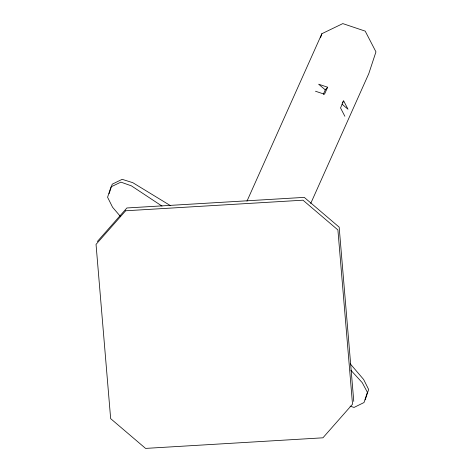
<?xml version="1.0" encoding="UTF-8"?>
<svg xmlns="http://www.w3.org/2000/svg" width="472" height="472" viewBox="0 0 472 472"><rect width="100%" height="100%" fill="white"/><g stroke="black" fill="none" stroke-linecap="round" stroke-linejoin="round"><path stroke-width="0.71" d="M109.061 193.762L112.218 184.192L122.154 179.325L132.821 182.693L170.339 205.568M320.529 37.801L321.874 33.707L342.802 23.6L365.204 31.122L375.96 51.873L368.768 73.691L310.718 203.473M365.198 399.878L368.65 389.483L363.652 379.5L350.271 363.841M246.974 201.149L321.874 33.707M323.296 94.359L325.296 89.881L327.639 87.226L318.635 84.199L325.296 89.881M327.639 87.226L324.494 94.252L315.491 91.232M341.899 104.035L348.006 109.244L343.681 100.902L340.536 107.929L344.861 116.271M97.297 241.575L126.891 207.969L304.257 197.379L339.161 227.138L353.776 401.389M342.277 102.501L343.681 100.902M350.077 406.156L354.071 407.419L364.006 402.545L367.393 392.291L362.242 382.662L350.796 370.154M162.002 206.087L131.405 185.856L120.897 182.133L111.026 186.859L107.581 197.261L112.572 207.243L120.183 216.147M125.635 210.777L96.04 244.39L110.654 418.64L145.565 448.4L322.925 437.809L352.519 404.203L337.905 229.947L303 200.193L125.635 210.777"/></g></svg>
